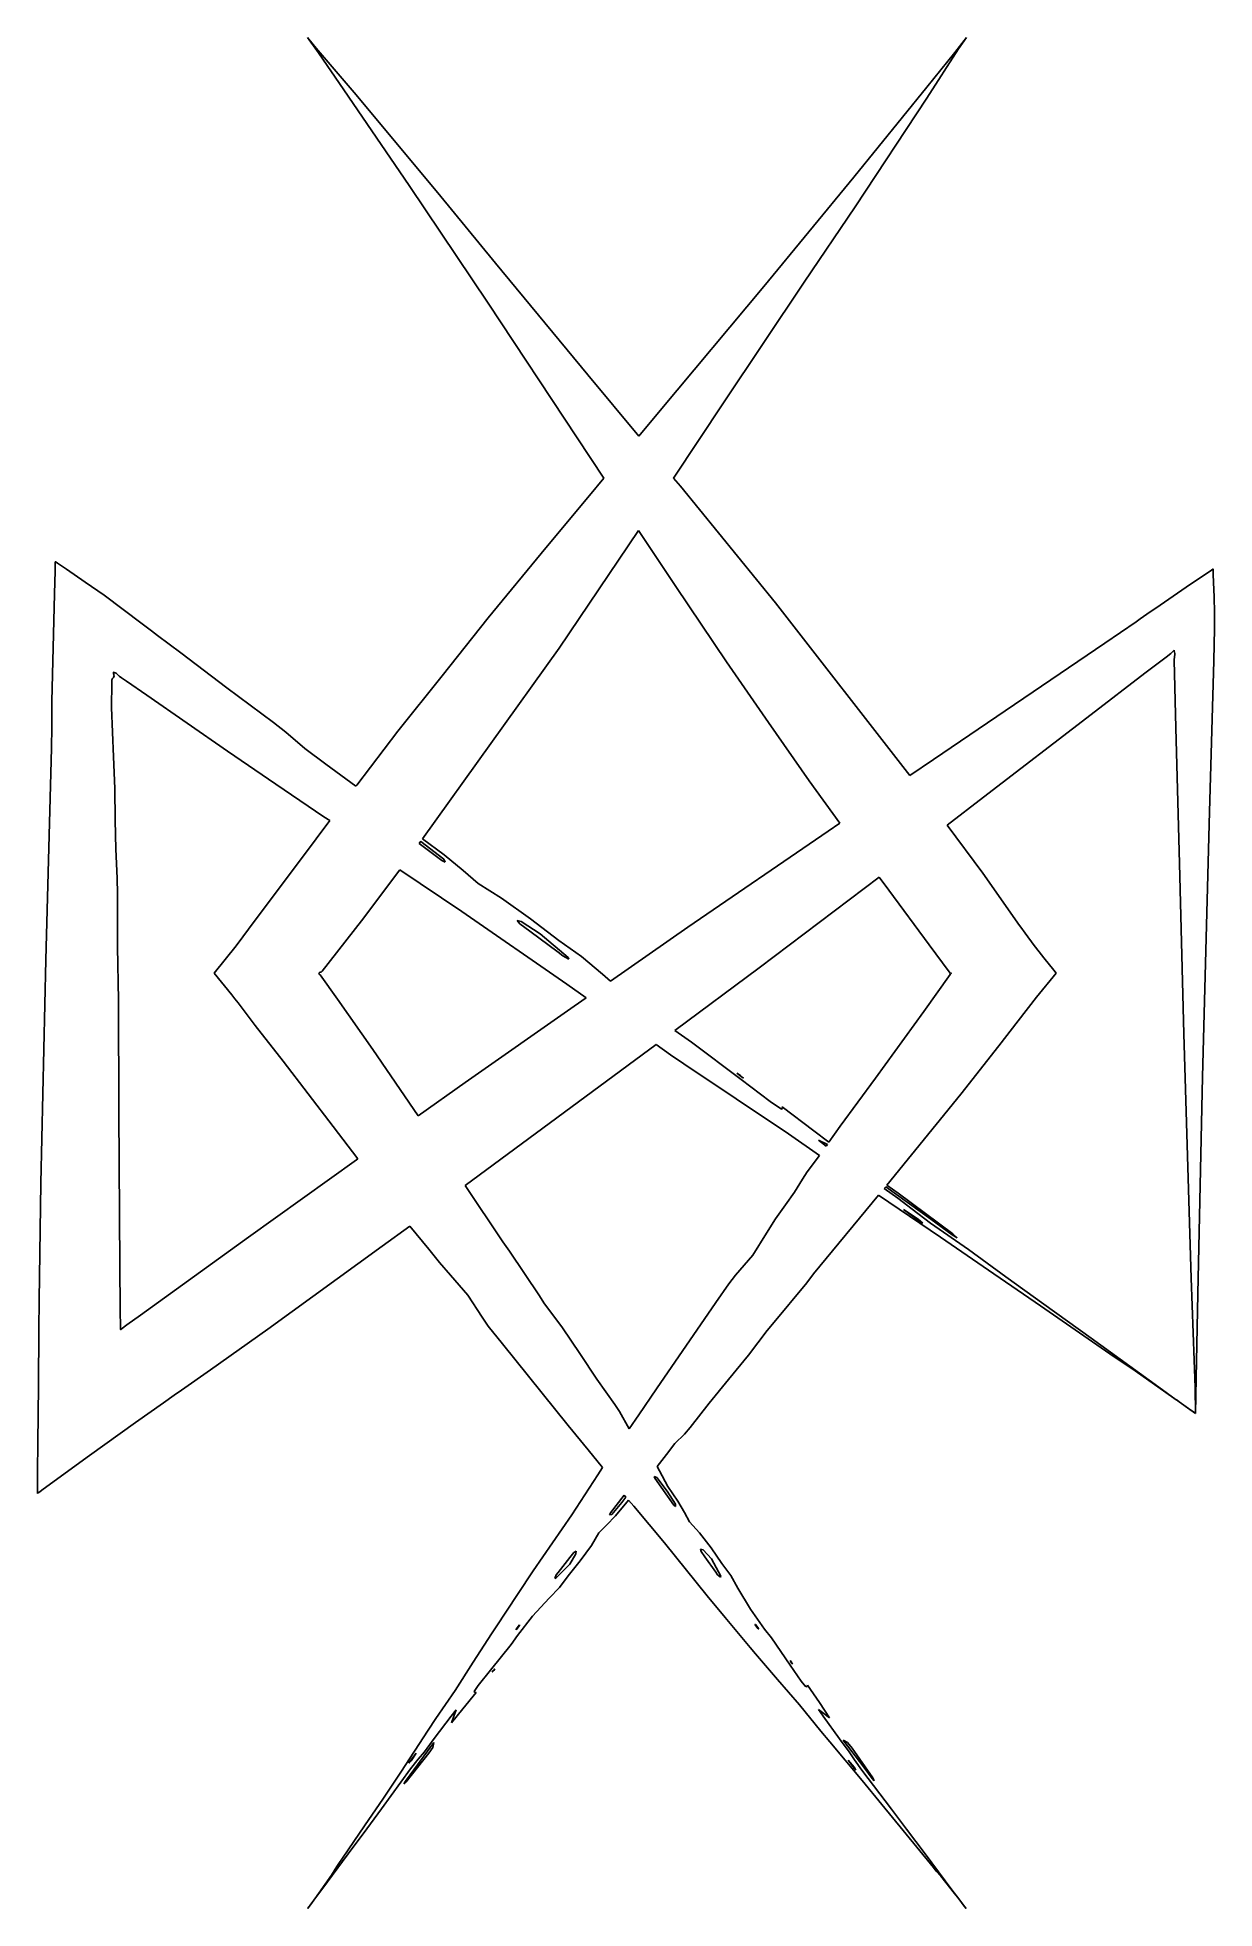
# Model space of a CAD drawing. Extents: x 0 to 119, y 0 to 190.
import ezdxf

# ---------------------------------------------------------------- set-up
doc = ezdxf.new("R2010")
doc.units = 0

msp = doc.modelspace()

# ---------------------------------------------------------------- linework, layer by layer
at = {"layer": 'Layer 1'}
for p, q in [((28.259139, 188.613976), (27.370678, 189.709256)), ((27.370678, 189.709256), (28.48744, 188.148547)), ((94.189716, 189.708179), (93.014339, 188.191166)), ((93.39498, 188.54319), (94.189716, 189.708179)), ((32.115539, 184.110276), (28.259139, 188.613976)), ((28.48744, 188.148547), (31.06192, 184.401617)), ((93.014339, 188.191166), (90.161769, 184.651276)), ((90.18454, 183.5583), (93.39498, 188.54319)), ((31.06192, 184.401617), (37.67302, 174.692737)), ((40.601959, 173.966176), (32.115539, 184.110276)), ((90.161769, 184.651276), (82.753439, 175.536256)), ((82.8962, 172.522), (90.18454, 183.5583)), ((37.67302, 174.692737), (45.68135, 162.789537)), ((82.753439, 175.536256), (73.642749, 164.453956)), ((46.439009, 166.830266), (40.601959, 173.966176)), ((77.731332, 164.885564), (82.8962, 172.522)), ((55.799269, 155.506766), (46.439009, 166.830266)), ((73.642749, 164.453956), (63.146549, 151.885256)), ((69.563422, 152.673964), (77.731332, 164.885564)), ((45.68135, 162.789537), (54.71693, 149.132837)), ((60.975259, 149.283596), (55.799269, 155.506766)), ((63.146549, 151.885256), (60.975259, 149.283596)), ((64.497012, 145.049564), (69.563422, 152.673964)), ((54.71693, 149.132837), (57.42993, 145.035257)), ((57.42993, 145.035257), (55.96354, 143.278227)), ((65.1851, 144.22214), (64.497012, 145.049564)), ((74.84004, 132.40624), (65.1851, 144.22214)), ((55.96354, 143.278227), (51.55501, 137.968817)), ((52.8846, 127.815), (60.95102, 139.7186)), ((60.95102, 139.7186), (64.72997, 134.04179)), ((1.81883, 136.56536), (1.800531, 136.563762)), ((1.800531, 136.563762), (1.804575, 136.257938)), ((1.847767, 136.546183), (1.81883, 136.56536)), ((51.55501, 137.968817), (45.71221, 130.860727)), ((1.815001, 135.644531), (1.719045, 133.297121)), ((1.804575, 136.257938), (1.815001, 135.644531)), ((1.905639, 136.507752), (1.847767, 136.546183)), ((2.022022, 136.430624), (1.905639, 136.507752)), ((2.958835, 135.802855), (2.022022, 136.430624)), ((4.857565, 134.502185), (2.958835, 135.802855)), ((119.017271, 135.717082), (116.460231, 133.991412)), ((119.176207, 135.824397), (119.017271, 135.717082)), ((119.186206, 135.8311), (119.176207, 135.824397)), ((119.187053, 135.819851), (119.186206, 135.8311)), ((119.187899, 135.795701), (119.187053, 135.819851)), ((119.189593, 135.747376), (119.187899, 135.795701)), ((119.193208, 135.65078), (119.189593, 135.747376)), ((119.207037, 135.264686), (119.193208, 135.65078)), ((119.234695, 134.49378), (119.207037, 135.264686)), ((1.719045, 133.297121), (1.519683, 125.150141)), ((6.766295, 133.164895), (4.857565, 134.502185)), ((8.702475, 131.719335), (6.766295, 133.164895)), ((64.72997, 134.04179), (69.86659, 126.40792)), ((116.460231, 133.991412), (113.818731, 132.170152)), ((119.289378, 132.95734), (119.234695, 134.49378)), ((119.343, 131.428), (119.289378, 132.95734)), ((10.618015, 130.279005), (8.702475, 131.719335)), ((88.43264, 114.89164), (74.84004, 132.40624)), ((112.473411, 131.233175), (111.798088, 130.762906)), ((113.818731, 132.170152), (112.473411, 131.233175)), ((119.340882, 130.617688), (119.343, 131.428)), ((119.343, 131.428), (119.343, 131.428)), ((11.567593, 129.564295), (10.618015, 130.279005)), ((12.17717, 129.09682), (11.567593, 129.564295)), ((14.5357, 127.322), (12.17717, 129.09682)), ((45.71221, 130.860727), (41.03921, 125.009157)), ((111.379, 130.478), (108.206, 128.32511)), ((111.798088, 130.762906), (111.379, 130.478)), ((119.269181, 126.52631), (119.326413, 129.78944)), ((119.326413, 129.78944), (119.340882, 130.617688)), ((19.19759, 123.766232), (14.5357, 127.322)), ((39.055119, 108.482555), (52.8846, 127.815)), ((52.8846, 127.815), (52.8846, 127.815)), ((108.206, 128.32511), (90.8384, 116.53)), ((114.558938, 127.006328), (114.781919, 127.168961)), ((114.781919, 127.168961), (114.905323, 127.275291)), ((114.905323, 127.275291), (115.036813, 127.400665)), ((115.036813, 127.400665), (115.171921, 127.528164)), ((115.171921, 127.528164), (115.240645, 127.59266)), ((115.240645, 127.59266), (115.248516, 127.599388)), ((115.248516, 127.599388), (115.250006, 127.591249)), ((115.250006, 127.591249), (115.252772, 127.57488)), ((115.252772, 127.57488), (115.258089, 127.541956)), ((115.258089, 127.541956), (115.301283, 127.268576)), ((115.31873, 127.122949), (115.292766, 126.943851)), ((115.301283, 127.268576), (115.31873, 127.122949)), ((7.705609, 125.36519), (7.717525, 125.369737)), ((7.727738, 125.230587), (7.705609, 125.36519)), ((7.717525, 125.369737), (7.736674, 125.362343)), ((7.764757, 124.985), (7.727738, 125.230587)), ((7.736674, 125.362343), (7.775823, 125.346332)), ((7.775823, 125.346332), (7.969865, 125.260853)), ((7.969865, 125.260853), (8.072845, 125.179232)), ((69.86659, 126.40792), (74.13448, 120.25451)), ((106.828898, 121.069328), (112.276588, 125.257248)), ((112.276588, 125.257248), (114.558938, 127.006328)), ((115.292766, 126.943851), (115.241063, 126.574648)), ((115.241063, 126.574648), (115.419789, 119.731658)), ((118.817262, 111.20511), (119.269181, 126.52631)), ((1.519683, 125.150141), (1.465852, 122.389441)), ((7.506259, 121.782506), (7.545833, 124.277916)), ((7.545833, 124.277916), (7.558597, 124.589139)), ((7.558597, 124.589139), (7.560291, 124.627039)), ((7.560291, 124.627039), (7.562419, 124.632277)), ((7.562419, 124.632277), (7.566672, 124.642677)), ((7.566672, 124.642677), (7.57561, 124.662918)), ((7.57561, 124.662918), (7.616035, 124.735731)), ((7.616035, 124.735731), (7.719864, 124.830625)), ((7.719864, 124.830625), (7.764757, 124.985)), ((8.072845, 125.179232), (8.179655, 125.079204)), ((8.179655, 125.079204), (8.29157, 124.975933)), ((8.29157, 124.975933), (8.320075, 124.949629)), ((8.320075, 124.949629), (8.329436, 124.941544)), ((8.329436, 124.941544), (8.393481, 124.897156)), ((8.393481, 124.897156), (8.521565, 124.808403)), ((8.521565, 124.808403), (9.033485, 124.453297)), ((9.033485, 124.453297), (11.080725, 123.032877)), ((23.92722, 120.259858), (19.19759, 123.766232)), ((41.03921, 125.009157), (36.55408, 119.383677)), ((1.465852, 122.389441), (1.450959, 119.820491)), ((7.726471, 116.793706), (7.506259, 121.782506)), ((11.080725, 123.032877), (19.276085, 117.359647)), ((1.450959, 119.820491), (1.442021, 117.664951)), ((25.18467, 119.279455), (23.92722, 120.259858)), ((74.13448, 120.25451), (78.23961, 114.34605)), ((95.924798, 112.702668), (106.828898, 121.069328)), ((115.419789, 119.731658), (115.796386, 105.978058)), ((1.442021, 117.664951), (0.846061, 96.196951)), ((27.125152, 117.632319), (25.18467, 119.279455)), ((29.22426, 116.053215), (27.125152, 117.632319)), ((36.55408, 119.383677), (32.38768, 113.932217)), ((7.855861, 113.58485), (7.726471, 116.793706)), ((19.276085, 117.359647), (24.158445, 114.015457)), ((32.29151, 113.805355), (29.22426, 116.053215)), ((90.8384, 116.53), (88.43264, 114.89164)), ((24.158445, 114.015457), (29.025925, 110.714247)), ((32.38768, 113.932217), (32.29151, 113.805355)), ((78.23961, 114.34605), (81.34537, 110.06574)), ((7.89796, 110.378236), (7.855861, 113.58485)), ((92.231798, 109.876428), (95.924798, 112.702668)), ((7.940622, 107.42338), (7.89796, 110.378236)), ((29.651247, 110.318606), (28.246137, 108.462556)), ((29.025925, 110.714247), (29.651247, 110.318606)), ((81.34537, 110.06574), (80.15536, 109.255337)), ((118.130026, 84.34011), (118.817262, 111.20511)), ((28.246137, 108.462556), (24.1276, 102.975)), ((38.703208, 107.999146), (38.868102, 108.22537)), ((38.868102, 108.22537), (38.875972, 108.2198)), ((38.875972, 108.2198), (41.190882, 106.40427)), ((41.232999, 106.849905), (39.055119, 108.482555)), ((80.15536, 109.255337), (65.93546, 99.515557)), ((95.841737, 104.991207), (92.231798, 109.876428)), ((8.070728, 104.496986), (7.940622, 107.42338)), ((40.994498, 106.296396), (38.703208, 107.999146)), ((41.341521, 106.111078), (40.994498, 106.296396)), ((41.190882, 106.40427), (41.341521, 106.111078)), ((43.164929, 105.261045), (41.232999, 106.849905)), ((8.129665, 102.903206), (8.070728, 104.496986)), ((32.872746, 100.153256), (36.748084, 105.332536)), ((36.748084, 105.332536), (43.025354, 101.099036)), ((44.682169, 103.954945), (43.164929, 105.261045)), ((73.168686, 95.401342), (85.335086, 104.607052)), ((85.335086, 104.607052), (86.32387, 103.25745)), ((99.333108, 100.028578), (95.841737, 104.991207)), ((115.796386, 105.978058), (116.215325, 88.712358)), ((8.133843, 97.512753), (8.129665, 102.903206)), ((24.1276, 102.975), (22.07844, 100.22398)), ((47.038559, 102.461555), (44.682169, 103.954945)), ((49.973039, 100.364875), (47.038559, 102.461555)), ((86.32387, 103.25745), (90.4014, 97.7398)), ((43.025354, 101.099036), (53.658854, 93.740516)), ((22.07844, 100.22398), (20.14907, 97.63349)), ((28.878684, 95.073936), (32.872746, 100.153256)), ((48.621342, 100.19838), (49.031346, 100.082821)), ((48.6214, 100.198), (48.621342, 100.19838)), ((48.906665, 99.854292), (48.6214, 100.198)), ((49.912619, 99.108537), (48.906665, 99.854292)), ((49.031346, 100.082821), (50.962626, 98.861351)), ((52.781359, 96.972277), (49.912619, 99.108537)), ((52.878799, 98.171245), (49.973039, 100.364875)), ((50.962626, 98.861351), (53.807746, 96.433391)), ((65.93546, 99.515557), (58.08691, 94.058377)), ((99.46481, 99.838925), (99.333108, 100.028578)), ((99.690983, 99.524987), (99.46481, 99.838925)), ((100.14588, 98.899081), (99.690983, 99.524987)), ((101.064606, 97.651381), (100.14588, 98.899081)), ((8.210945, 92.126806), (8.133843, 97.512753)), ((20.14907, 97.63349), (17.92331, 94.85478)), ((53.259234, 96.629298), (52.781359, 96.972277)), ((55.145004, 96.549338), (52.878799, 98.171245)), ((90.4014, 97.7398), (92.45013, 94.98842)), ((101.548013, 97.028108), (101.064606, 97.651381)), ((102.045251, 96.404993), (101.548013, 97.028108)), ((0.846061, 96.196951), (0.357123, 73.584951)), ((17.92331, 94.85478), (19.69864, 92.65323)), ((28.516127, 94.855116), (28.529321, 94.86634)), ((28.548044, 94.755195), (28.516127, 94.855116)), ((28.529321, 94.86634), (28.619319, 94.945542)), ((28.619319, 94.945542), (28.703788, 94.951418)), ((28.703788, 94.951418), (28.749107, 94.950594)), ((28.749107, 94.950594), (28.772938, 94.948619)), ((28.772938, 94.948619), (28.816767, 94.997395)), ((28.816767, 94.997395), (28.878684, 95.073936)), ((53.883492, 96.292805), (53.259234, 96.629298)), ((53.807746, 96.433391), (53.883492, 96.292805)), ((57.275629, 94.753035), (55.145004, 96.549338)), ((64.637156, 89.040562), (73.168686, 95.401342)), ((92.45013, 94.98842), (92.578216, 94.816451)), ((92.675393, 94.856365), (92.683904, 94.861419)), ((92.684542, 94.850966), (92.675393, 94.856365)), ((92.683904, 94.861419), (92.6973, 94.8552)), ((92.695817, 94.843679), (92.684542, 94.850966)), ((92.69731, 94.85514), (92.69497, 94.845937)), ((92.69497, 94.845937), (92.695817, 94.843679)), ((92.6973, 94.8552), (92.69731, 94.85514)), ((101.27587, 92.424216), (103.271, 94.8552)), ((103.030575, 95.161213), (102.045251, 96.404993)), ((103.271, 94.8552), (103.030575, 95.161213)), ((28.67698, 94.69671), (28.548044, 94.755195)), ((30.43912, 92.21989), (28.67698, 94.69671)), ((53.658854, 93.740516), (55.646524, 92.355086)), ((58.08691, 94.058377), (57.275629, 94.753035)), ((92.531607, 94.735041), (89.875217, 90.976781)), ((92.583536, 94.809483), (92.531607, 94.735041)), ((92.578216, 94.816451), (92.583536, 94.809483)), ((8.246691, 80.800006), (8.210945, 92.126806)), ((19.69864, 92.65323), (20.028216, 92.246526)), ((20.028216, 92.246526), (20.337153, 91.841125)), ((20.337153, 91.841125), (20.956306, 91.033832)), ((34.01744, 87.11806), (30.43912, 92.21989)), ((54.417374, 91.497899), (43.354774, 83.790499)), ((55.646524, 92.355086), (54.417374, 91.497899)), ((99.43054, 90.013936), (101.27587, 92.424216)), ((20.956306, 91.033832), (22.089076, 89.567362)), ((22.089076, 89.567362), (24.929076, 85.945642)), ((89.875217, 90.976781), (84.974977, 84.230791)), ((97.46436, 87.494646), (99.43054, 90.013936)), ((43.378158, 73.346818), (62.718458, 87.614518)), ((62.718458, 87.614518), (64.193348, 86.568318)), ((66.319506, 87.867502), (64.637156, 89.040562)), ((71.352296, 84.065542), (66.319506, 87.867502)), ((93.60136, 82.604806), (97.46436, 87.494646)), ((116.215325, 88.712358), (116.96235, 63.956958)), ((24.929076, 85.945642), (29.988676, 79.318532)), ((38.6181, 80.4126), (34.01744, 87.11806)), ((64.193348, 86.568318), (65.522508, 85.668924)), ((65.522508, 85.668924), (70.852958, 82.108164)), ((43.354774, 83.790499), (38.6181, 80.4126)), ((70.9066, 84.7328), (71.339368, 84.371556)), ((71.264263, 84.485227), (70.9066, 84.7328)), ((71.594477, 84.218417), (71.264263, 84.485227)), ((71.339368, 84.371556), (71.594477, 84.218417)), ((74.292526, 81.840322), (71.352296, 84.065542)), ((84.974977, 84.230791), (81.3949, 79.3639)), ((117.633002, 62.33901), (118.130026, 84.34011)), ((70.852958, 82.108164), (76.145328, 78.567214)), ((75.448276, 81.071408), (74.292526, 81.840322)), ((86.12281, 73.368116), (93.60136, 82.604806)), ((8.346053, 65.169806), (8.246691, 80.800006)), ((75.548755, 81.132931), (75.448276, 81.071408)), ((78.71595, 78.87711), (75.51168, 81.30476)), ((75.51168, 81.30476), (75.548755, 81.132931)), ((29.988676, 79.318532), (32.469976, 76.027662)), ((76.145328, 78.567214), (79.298308, 76.389464)), ((80.24575, 77.73774), (78.71595, 78.87711)), ((79.96321, 77.33284), (79.191717, 77.920689)), ((79.191717, 77.920689), (80.085977, 77.508586)), ((81.3949, 79.3639), (80.24575, 77.73774)), ((32.363578, 75.951744), (21.3933, 68.085)), ((32.469976, 76.027662), (32.363578, 75.951744)), ((79.298308, 76.389464), (78.0266, 74.7053)), ((80.085977, 77.508586), (79.9632, 77.3329)), ((79.9632, 77.3329), (79.96321, 77.33284)), ((77.56596, 73.98825), (76.738056, 72.658624)), ((78.0266, 74.7053), (77.56596, 73.98825)), ((78.0266, 74.7053), (78.0266, 74.7053)), ((0.357123, 73.584951), (0.177348, 61.723851)), ((47.191578, 67.612748), (43.378158, 73.346818)), ((76.738056, 72.658624), (75.83085, 71.36906)), ((78.687032, 64.395647), (85.285152, 72.352787)), ((85.285152, 72.352787), (91.540932, 68.085687)), ((85.83409, 73.016942), (86.000037, 73.217822)), ((87.21963, 72.058906), (85.83409, 73.016942)), ((86.000037, 73.217822), (90.586867, 69.919802)), ((87.27345, 72.572501), (86.12281, 73.368116)), ((92.80645, 68.429951), (87.27345, 72.572501)), ((75.83085, 71.36906), (74.842948, 69.972112)), ((88.67368, 70.943566), (87.21963, 72.058906)), ((89.428126, 69.732653), (87.814926, 70.890343)), ((87.814926, 70.890343), (89.2794, 69.9076)), ((90.55836, 69.518456), (88.67368, 70.943566)), ((34.944463, 67.176862), (37.741923, 69.223442)), ((37.741923, 69.223442), (39.692143, 66.873692)), ((73.92446, 68.52205), (72.513587, 66.259916)), ((74.842948, 69.972112), (73.92446, 68.52205)), ((89.2794, 69.9076), (89.764935, 69.5197)), ((89.2794, 69.9076), (89.2794, 69.9076)), ((89.764935, 69.5197), (89.428126, 69.732653)), ((94.392719, 66.862424), (90.55836, 69.518456)), ((90.586867, 69.919802), (92.743257, 68.351572)), ((92.743257, 68.351572), (93.262622, 68.024869)), ((93.262622, 68.024869), (92.80645, 68.429951)), ((21.3933, 68.085), (10.4407, 60.1934)), ((23.356563, 58.784112), (34.944463, 67.176862)), ((39.692143, 66.873692), (40.747654, 65.527082)), ((47.871154, 66.685271), (47.191578, 67.612748)), ((50.915854, 62.168311), (47.871154, 66.685271)), ((91.540932, 68.085687), (96.406702, 64.758887)), ((98.19053, 64.077766), (94.392719, 66.862424)), ((8.396266, 60.856216), (8.346053, 65.169806)), ((40.747654, 65.527082), (41.873853, 64.231652)), ((72.513587, 66.259916), (70.77295, 64.24051)), ((96.406702, 64.758887), (101.683322, 61.141977)), ((41.873853, 64.231652), (43.637068, 62.231939)), ((70.091034, 63.36891), (68.779544, 61.47499)), ((70.77295, 64.24051), (70.091034, 63.36891)), ((74.537436, 59.26791), (77.992986, 63.47886)), ((77.992986, 63.47886), (78.687032, 64.395647)), ((102.04289, 61.305676), (98.19053, 64.077766)), ((116.96235, 63.956958), (117.365117, 52.866858)), ((0.177348, 61.723851), (0.140541, 58.741611)), ((8.427968, 58.772616), (8.396266, 60.856216)), ((43.637068, 62.231939), (45.073233, 59.985782)), ((51.344369, 61.450488), (50.915854, 62.168311)), ((53.221134, 58.908733), (51.344369, 61.450488)), ((68.779544, 61.47499), (62.748464, 52.71085)), ((101.683322, 61.141977), (109.153362, 55.983807)), ((106.82717, 57.865576), (102.04289, 61.305676)), ((117.459596, 53.82226), (117.633002, 62.33901)), ((9.07325, 59.204565), (8.49243, 58.7827)), ((10.4407, 60.1934), (9.07325, 59.204565)), ((45.073233, 59.985782), (45.71303, 59.082799)), ((45.71303, 59.082799), (47.15176, 57.283749)), ((54.983959, 56.298338), (53.221134, 58.908733)), ((73.972538, 58.651842), (74.537436, 59.26791)), ((0.140541, 58.741611), (0.104092, 53.0342)), ((8.433711, 58.72969), (8.427968, 58.772616)), ((8.443287, 58.720433), (8.433711, 58.72969)), ((8.462224, 58.724424), (8.443287, 58.720433)), ((8.492009, 58.728657), (8.462224, 58.724424)), ((8.492856, 58.772063), (8.492009, 58.728657)), ((8.49243, 58.7827), (8.492856, 58.772063)), ((17.531423, 54.639732), (23.356563, 58.784112)), ((47.15176, 57.283749), (53.82115, 48.995009)), ((72.074843, 56.125611), (73.972538, 58.651842)), ((113.69061, 52.907786), (106.82717, 57.865576)), ((56.731385, 53.701462), (54.983959, 56.298338)), ((70.078688, 53.688862), (72.074843, 56.125611)), ((109.153362, 55.983807), (109.87379, 55.495588)), ((109.87379, 55.495588), (110.95252, 54.797791)), ((14.606093, 52.590252), (17.531423, 54.639732)), ((58.551419, 51.141748), (56.731385, 53.701462)), ((68.091261, 51.270818), (70.078688, 53.688862)), ((110.95252, 54.797791), (114.39488, 52.367621)), ((117.423, 50.2253), (117.459596, 53.82226)), ((0.104092, 53.0342), (0.054094, 47.2511)), ((9.946705, 49.308954), (12.783315, 51.313384)), ((12.783315, 51.313384), (13.873535, 52.080407)), ((13.873535, 52.080407), (14.606093, 52.590252)), ((62.748464, 52.71085), (60.984624, 50.08998)), ((66.160158, 48.793892), (68.091261, 51.270818)), ((115.46127, 51.625276), (113.69061, 52.907786)), ((114.39488, 52.367621), (115.46127, 51.625276)), ((115.461, 51.6253), (115.543553, 51.565469)), ((115.466534, 51.621631), (115.461, 51.6253)), ((115.753554, 51.415891), (115.466534, 51.621631)), ((115.543553, 51.565469), (115.753554, 51.415891)), ((116.697029, 50.744768), (115.754258, 51.415892)), ((115.754258, 51.415892), (116.600218, 50.80993)), ((117.365117, 52.866858), (117.423415, 50.225298)), ((59.0127, 50.42568), (58.551419, 51.141748)), ((59.992278, 48.6566), (59.0127, 50.42568)), ((60.984624, 50.08998), (59.992278, 48.6566)), ((116.600218, 50.80993), (117.423414, 50.225273)), ((117.340862, 50.284074), (116.697029, 50.744768)), ((117.423415, 50.225298), (117.340862, 50.284074)), ((117.423414, 50.225273), (117.423, 50.2253)), ((5.268595, 45.952714), (9.946705, 49.308954)), ((53.82115, 48.995009), (55.82712, 46.554409)), ((64.639193, 47.179118), (65.606326, 48.146653)), ((65.606326, 48.146653), (66.160158, 48.793892)), ((0.054094, 47.2511), (0.023667, 44.3308)), ((0.575595, 42.539824), (5.268595, 45.952714)), ((55.82712, 46.554409), (57.28585, 44.749109)), ((62.848014, 44.863603), (63.762696, 46.085203)), ((63.762696, 46.085203), (64.639193, 47.179118)), ((0.023667, 44.3308), (0.008145, 42.86611)), ((56.813932, 44.011793), (54.174562, 39.959913)), ((57.28585, 44.749109), (56.813932, 44.011793)), ((62.57911, 43.669856), (62.540598, 43.831826)), ((62.540598, 43.831826), (62.785708, 43.749327)), ((64.51061, 40.939736), (62.57911, 43.669856)), ((62.785708, 43.749327), (63.8589, 42.3457)), ((63.07227, 44.427483), (62.848014, 44.863603)), ((63.925389, 42.838106), (63.07227, 44.427483)), ((0.008145, 42.86611), (0.000485, 42.132649)), ((0.000485, 42.132649), (0.011975, 42.132649)), ((0.011975, 42.132649), (0.030274, 42.145786)), ((0.030274, 42.145786), (0.066444, 42.172064)), ((0.066444, 42.172064), (0.139212, 42.224557)), ((0.139212, 42.224557), (0.284743, 42.329611)), ((0.284743, 42.329611), (0.575595, 42.539824)), ((58.092484, 40.161963), (59.502274, 41.961443)), ((59.66419, 41.748729), (59.252911, 41.189151)), ((59.502274, 41.961443), (59.66419, 41.748729)), ((63.8589, 42.3457), (64.70359, 41.01963)), ((63.8589, 42.3457), (63.8589, 42.3457)), ((64.94037, 41.346883), (63.925389, 42.838106)), ((54.174562, 39.959913), (50.270502, 34.268983)), ((57.685654, 38.89156), (58.605658, 39.866829)), ((58.010995, 39.963504), (58.092484, 40.161963)), ((58.2244, 40.0001), (58.010995, 39.963504)), ((59.252911, 41.189151), (58.2244, 40.0001)), ((58.2244, 40.0001), (58.2244, 40.0001)), ((58.605658, 39.866829), (59.912468, 41.447839)), ((59.912468, 41.447839), (60.455875, 40.817465)), ((60.455875, 40.817465), (63.581845, 37.128035)), ((64.67742, 40.804735), (64.51061, 40.939736)), ((64.70359, 41.01963), (64.67742, 40.804735)), ((65.611212, 40.186023), (64.94037, 41.346883)), ((66.111002, 39.231548), (65.611212, 40.186023)), ((56.163944, 36.846183), (56.914372, 38.139323)), ((56.914372, 38.139323), (57.685654, 38.89156)), ((67.135052, 38.142238), (66.111002, 39.231548)), ((68.300592, 36.611648), (67.135052, 38.142238)), ((53.967991, 35.626381), (54.378897, 36.153093)), ((54.378897, 36.153093), (54.606292, 36.271651)), ((54.606292, 36.271651), (54.5965, 36.0129)), ((55.031384, 35.291123), (56.163944, 36.846183)), ((63.581845, 37.128035), (67.916125, 31.757425)), ((67.23928, 36.48511), (67.484387, 36.401598)), ((67.2393, 36.4851), (67.23928, 36.48511)), ((67.28775, 36.233345), (67.2393, 36.4851)), ((67.6746, 35.688763), (67.28775, 36.233345)), ((67.484387, 36.401598), (68.324819, 35.510691)), ((69.400172, 35.009728), (68.300592, 36.611648)), ((50.270502, 34.268983), (48.670492, 31.890193)), ((53.983524, 34.9525), (52.554794, 33.53696)), ((52.788411, 34.126271), (53.967991, 35.626381)), ((53.811594, 33.778613), (55.031384, 35.291123)), ((54.59651, 36.01288), (53.983524, 34.9525)), ((54.5965, 36.0129), (54.59651, 36.01288)), ((68.77397, 34.128863), (67.6746, 35.688763)), ((68.324819, 35.510691), (69.271843, 33.736361)), ((70.301771, 33.821372), (69.400172, 35.009728)), ((51.883074, 31.513123), (52.931278, 32.574409)), ((52.453304, 33.516959), (52.602667, 33.873451)), ((52.554794, 33.53696), (52.453304, 33.516959)), ((52.602667, 33.873451), (52.788411, 34.126271)), ((52.931278, 32.574409), (53.811594, 33.778613)), ((68.963118, 33.87849), (68.77397, 34.128863)), ((69.261844, 33.633327), (68.963118, 33.87849)), ((69.271843, 33.736361), (69.261844, 33.633327)), ((71.018482, 32.513168), (70.301771, 33.821372)), ((72.29048, 30.382669), (71.018482, 32.513168)), ((48.670492, 31.890193), (46.501332, 28.603473)), ((50.206326, 29.684052), (51.883074, 31.513123)), ((67.916125, 31.757425), (69.736775, 29.543055)), ((73.721262, 28.355388), (72.29048, 30.382669)), ((46.501332, 28.603473), (46.030478, 27.887405)), ((48.532863, 28.376614), (48.870736, 28.814383)), ((48.8718, 28.7472), (48.541798, 28.312942)), ((48.673904, 27.732473), (50.206326, 29.684052)), ((48.870736, 28.814383), (48.8718, 28.7472)), ((48.8718, 28.7472), (48.8718, 28.7472)), ((69.736775, 29.543055), (72.264445, 26.523355)), ((73.063774, 28.404693), (72.74122, 28.853844)), ((72.74122, 28.853844), (72.8059, 28.8356)), ((72.8059, 28.8356), (73.127393, 28.395066)), ((72.8059, 28.8356), (72.8059, 28.8356)), ((46.030478, 27.887405), (44.180468, 25.004675)), ((45.923681, 24.200219), (48.038371, 26.819169)), ((48.038371, 26.819169), (48.673904, 27.732473)), ((48.541798, 28.312942), (48.532863, 28.376614)), ((73.127393, 28.395066), (73.063774, 28.404693)), ((74.414456, 27.484956), (73.721262, 28.355388)), ((76.317876, 24.708556), (74.414456, 27.484956)), ((44.180468, 25.004675), (42.338968, 22.144075)), ((72.264445, 26.523355), (72.815723, 25.867076)), ((72.815723, 25.867076), (75.047653, 23.268816)), ((76.448072, 25.016645), (76.302327, 25.197338)), ((76.302327, 25.197338), (76.4502, 24.9334)), ((77.428096, 23.083596), (76.317876, 24.708556)), ((76.565095, 24.821697), (76.448072, 25.016645)), ((76.4502, 24.9334), (76.565095, 24.821697)), ((76.4502, 24.9334), (76.4502, 24.9334)), ((44.684731, 22.671069), (45.923681, 24.200219)), ((46.102856, 23.995882), (46.256261, 24.163649)), ((46.1769, 24.1378), (46.102856, 23.995882)), ((46.387539, 24.355086), (46.1769, 24.1378)), ((46.1769, 24.1378), (46.1769, 24.1378)), ((46.256261, 24.163649), (46.387539, 24.355086)), ((75.047653, 23.268816), (77.261063, 20.685076)), ((77.913416, 22.522539), (77.428096, 23.083596)), ((42.338968, 22.144075), (40.404708, 19.320445)), ((43.142592, 20.280857), (44.494942, 21.946717)), ((44.286219, 22.045213), (44.684731, 22.671069)), ((44.358985, 21.960904), (44.286219, 22.045213)), ((44.494942, 21.946717), (44.358985, 21.960904)), ((78.015119, 22.56807), (77.913416, 22.522539)), ((78.067673, 22.694189), (78.015119, 22.56807)), ((79.276403, 20.921359), (78.067673, 22.694189)), ((80.303213, 19.390549), (79.276403, 20.921359)), ((40.404708, 19.320445), (39.629385, 18.130915)), ((40.21577, 17.284976), (41.93152, 19.533556)), ((41.93152, 19.533556), (42.443225, 20.172507)), ((41.970032, 18.858507), (43.142592, 20.280857)), ((42.230485, 19.530149), (41.970032, 18.858507)), ((42.443225, 20.172507), (42.230485, 19.530149)), ((77.261063, 20.685076), (79.412353, 18.023156)), ((79.645337, 19.54714), (79.179803, 20.220282)), ((79.179803, 20.220282), (79.734327, 19.832541)), ((81.308327, 17.25904), (79.645337, 19.54714)), ((79.734327, 19.832541), (80.303213, 19.390549)), ((39.629385, 18.130915), (36.830645, 13.864195)), ((39.239381, 15.947576), (40.21577, 17.284976)), ((79.412353, 18.023156), (80.329806, 16.939586)), ((82.310037, 15.94058), (81.308327, 17.25904)), ((81.6841, 17.1171), (83.77092, 14.38028)), ((82.136349, 16.883501), (81.6841, 17.1171)), ((81.6841, 17.1171), (81.6841, 17.1171)), ((37.386638, 12.902211), (39.680478, 15.790311)), ((37.761105, 14.951934), (38.38792, 15.805503)), ((37.821288, 14.214429), (38.614273, 15.194913)), ((38.38792, 15.805503), (37.876, 15.0147)), ((40.187501, 16.884361), (38.163021, 14.100991)), ((38.614273, 15.194913), (39.239381, 15.947576)), ((39.680478, 15.790311), (40.093166, 16.384129)), ((40.093166, 16.384129), (40.187501, 16.884361)), ((80.329806, 16.939586), (83.616206, 13.035896)), ((82.587095, 16.318108), (82.136349, 16.883501)), ((82.852166, 15.126), (82.310037, 15.94058)), ((84.697105, 13.293098), (82.587095, 16.318108)), ((34.885958, 10.166799), (37.821288, 14.214429)), ((36.830645, 13.864195), (35.077865, 11.250725)), ((38.163021, 14.100991), (37.3077, 12.9645)), ((37.876, 15.0147), (37.654295, 14.766827)), ((37.654295, 14.766827), (37.761105, 14.951934)), ((37.876, 15.0147), (37.876, 15.0147)), ((82.840444, 14.23895), (82.202357, 15.084112)), ((82.202357, 15.084112), (82.8132, 14.367)), ((82.8132, 14.367), (82.81321, 14.36698)), ((82.81321, 14.36698), (82.987253, 14.083629)), ((82.987253, 14.083629), (82.840444, 14.23895)), ((83.5643, 14.0853), (82.852166, 15.126)), ((86.601537, 10.113652), (83.5643, 14.0853)), ((83.77092, 14.38028), (84.614764, 13.23533)), ((84.841786, 12.99703), (84.697105, 13.293098)), ((37.3077, 12.9645), (37.144508, 12.678914)), ((37.144508, 12.678914), (37.386638, 12.902211)), ((37.3077, 12.9645), (37.3077, 12.9645)), ((83.616206, 13.035896), (85.617916, 10.608066)), ((84.614764, 13.23533), (84.841786, 12.99703)), ((35.077865, 11.250725), (33.169555, 8.418535)), ((33.382758, 8.129979), (34.885958, 10.166799)), ((85.617916, 10.608066), (87.784946, 7.968426)), ((88.122397, 8.089922), (86.601537, 10.113652)), ((33.169555, 8.418535), (30.436355, 4.418145)), ((31.518068, 5.599599), (33.382758, 8.129979)), ((87.784946, 7.968426), (90.834746, 4.203776)), ((90.012617, 5.578532), (88.122397, 8.089922)), ((28.823798, 1.974899), (31.518068, 5.599599)), ((30.180397, 4.030112), (29.82508, 3.441436)), ((30.436355, 4.418145), (30.180397, 4.030112)), ((92.713697, 1.959032), (90.012617, 5.578532)), ((90.834746, 4.203776), (91.133258, 3.847496)), ((91.133258, 3.847496), (91.595388, 3.338452)), ((28.124858, 1.039099), (28.823798, 1.974899)), ((29.82508, 3.441436), (28.52103, 1.610316)), ((91.595388, 3.338452), (92.976248, 1.564562)), ((93.409656, 1.021821), (92.713697, 1.959032)), ((27.4019, 0.044548), (27.651051, 0.385562)), ((27.42651, 0.079189), (27.4019, 0.044548)), ((27.4019, 0.044548), (27.4019, 0.044548)), ((27.684881, 0.437688), (27.42651, 0.079189)), ((27.651051, 0.385562), (28.02403, 0.901255)), ((28.02403, 0.901255), (27.684881, 0.437688)), ((28.024, 0.901255), (28.124003, 1.037746)), ((28.093362, 0.997052), (28.024, 0.901255)), ((28.024, 0.901255), (28.024, 0.901255)), ((28.12485, 1.039129), (28.093362, 0.997052)), ((28.124003, 1.037746), (28.12485, 1.039129)), ((28.52103, 1.610316), (28.124858, 1.039099)), ((92.976248, 1.564562), (93.409656, 1.021821)), ((93.411128, 1.020085), (93.409641, 1.021869)), ((93.409641, 1.021869), (93.441343, 0.979129)), ((93.5173, 0.880032), (93.411128, 1.020085)), ((93.441343, 0.979129), (93.5173, 0.880032)), ((93.900479, 0.380028), (93.517286, 0.880032)), ((93.517286, 0.880032), (93.860268, 0.427582)), ((93.5173, 0.880032), (93.5173, 0.880032)), ((93.860268, 0.427582), (94.129808, 0.077282)), ((94.1558, 0.043698), (93.900479, 0.380028)), ((94.129808, 0.077282), (94.1558, 0.043698)), ((94.1558, 0.043698), (94.1558, 0.043698))]:
    msp.add_line(p, q, dxfattribs=at)

doc.saveas('drawing.dxf')
